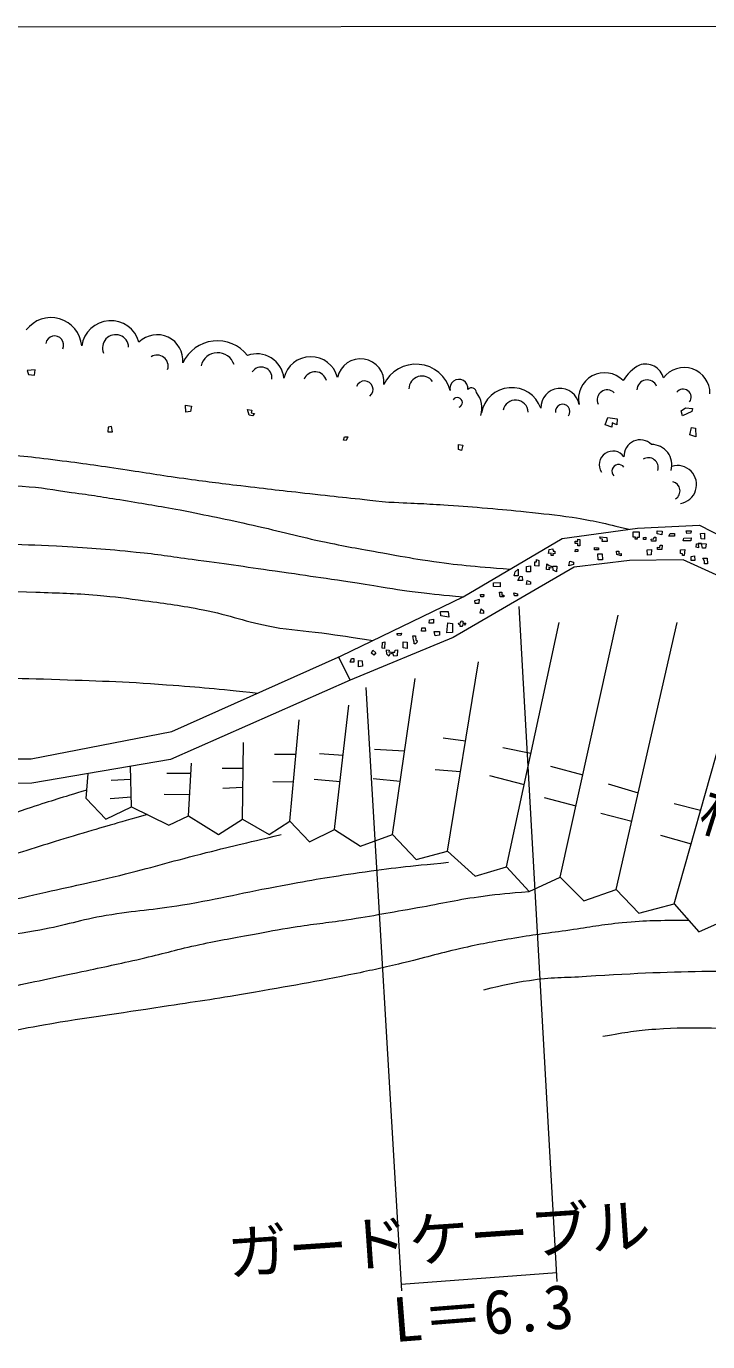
# Model space of a CAD drawing. Units: millimetres, scale not verified. Extents: x 40000 to 680000, y 20000 to 380000.
# Drawn here: x 396845 to 424950, y 275766 to 330046 of the extents above; entities that cross this region are included whole.
import ezdxf
from ezdxf.enums import TextEntityAlignment as Align

# ---------------------------------------------------------------- set-up
doc = ezdxf.new("R2010")
doc.units = ezdxf.units.MM
doc.header["$LTSCALE"] = 1000
doc.layers.add('M-BGD', color=7, linetype='Continuous', lineweight=13)
doc.layers.add('M-STR-HTXT', color=7, linetype='Continuous', lineweight=13)
doc.styles.add('ＭＳ ゴシック', font='')
doc.styles.get('ＭＳ ゴシック').set_extended_font_data('MS Gothic')

msp = doc.modelspace()

# ---------------------------------------------------------------- linework, layer by layer
at = {"layer": 'M-BGD'}
for p, q in [((418866, 294940), (421257, 305744)), ((416645, 295367), (418823, 305445)), ((421172, 294428), (423691, 305445)), ((409720, 304015), (410202, 303062)), ((414211, 296008), (415492, 303823)), ((423563, 293830), (426425, 303951)), ((411948, 296691), (412887, 303139)), ((409556, 296904), (410154, 302029)), ((407720, 297246), (408104, 301431)), ((405756, 297332), (405798, 300492)), ((411202, 300213), (412451, 300149)), ((414040, 300690), (414958, 300562)), ((416502, 300288), (417657, 300051)), ((403535, 297460), (403663, 299638)), ((407082, 300012), (407974, 300008)), ((408941, 300037), (409913, 299965)), ((399307, 298186), (399398, 299211)), ((401186, 297844), (401149, 299513)), ((402636, 299233), (403639, 299230)), ((404922, 299434), (405784, 299434)), ((413714, 299384), (414749, 299291)), ((415949, 299133), (417379, 298765)), ((418461, 299509), (419801, 299164)), ((400350, 298932), (401161, 298983)), ((404947, 298605), (405773, 298655)), ((407007, 298881), (407869, 298874)), ((408715, 298982), (409786, 298877)), ((411151, 299007), (412269, 298897)), ((420848, 298781), (422083, 298411)), ((400299, 298178), (401177, 298255)), ((402535, 298354), (403587, 298353)), ((418210, 298228), (419516, 297879)), ((420546, 297575), (421817, 297247)), ((423561, 297977), (424656, 297693)), ((423008, 296671), (424263, 296305))]:
    msp.add_line(p, q, dxfattribs=at)
for points in [[(396936, 315673), (397188, 315644), (397217, 315865), (396877, 315836)], [(403409, 314417), (403660, 314373), (403616, 314151), (403423, 314122)], [(424324, 314271), (424294, 314153), (423910, 313976), (423851, 314182), (424028, 314301)], [(405970, 314228), (406144, 314211), (406126, 314089), (406257, 314072), (406170, 313976), (406031, 314002)], [(421221, 313843), (421206, 313606), (421014, 313680), (420999, 313503), (420718, 313606), (420836, 313902)], [(400202, 313309), (400394, 313309), (400365, 313530), (400217, 313501)], [(424279, 313488), (424442, 313458), (424457, 313104), (424220, 313192)], [(409968, 313107), (410107, 313107), (410038, 312950), (409933, 312968)], [(414678, 312785), (414852, 312759), (414799, 312542), (414678, 312577)], [(419673, 308869), (419679, 308603), (419587, 308613), (419587, 308710), (419484, 308705), (419484, 308807), (419592, 308807), (419592, 308889)], [(420793, 308954), (420799, 308780), (420599, 308785), (420609, 308888), (420522, 308893), (420507, 308985)], [(421877, 309179), (422118, 309184), (422123, 308949), (422031, 308954), (422036, 308883), (421964, 308883), (421969, 308964), (421877, 308964)], [(422404, 308964), (422399, 308867), (422307, 308872), (422307, 308954)], [(422807, 308968), (422813, 308896), (422813, 308799), (422634, 308799), (422618, 308886), (422726, 308891), (422741, 308968)], [(423074, 309209), (423057, 309061), (422866, 309096), (422866, 309226)], [(423396, 309122), (423587, 309122), (423587, 309000), (423344, 309009)], [(423961, 308922), (424274, 308939), (424248, 308809), (423944, 308818)], [(424057, 309226), (424274, 309226), (424248, 309130), (424091, 309122)], [(424656, 309122), (424822, 309130), (424822, 308878), (424674, 308896)], [(418405, 308450), (418564, 308480), (418574, 308383), (418651, 308388), (418651, 308276), (418559, 308286), (418579, 308209), (418497, 308204), (418497, 308306), (418380, 308296)], [(419495, 308460), (419597, 308460), (419587, 308368), (419484, 308363)], [(420282, 308545), (420349, 308530), (420441, 308530), (420441, 308438), (420282, 308448)], [(421279, 308387), (421289, 308279), (421376, 308289), (421387, 308192), (421197, 308249), (421187, 308382)], [(422460, 308448), (422629, 308453), (422619, 308233), (422471, 308223)], [(423073, 308631), (423053, 308457), (422874, 308462), (422884, 308549), (422981, 308538), (422986, 308636)], [(424004, 308452), (423983, 308211), (423907, 308211), (423907, 308283), (423835, 308293), (423830, 308436)], [(424491, 308696), (424691, 308705), (424557, 308699), (424570, 308522), (424474, 308548)], [(424691, 308705), (424882, 308696), (424865, 308513), (424735, 308513)], [(417642, 307779), (417648, 307541), (417483, 307529), (417480, 307758)], [(417820, 307785), (417817, 307944), (417892, 307941), (417895, 308044), (417991, 307996), (417985, 307770)], [(418319, 307867), (418416, 307800), (418497, 307775), (418482, 307683), (418400, 307708), (418416, 307611), (418303, 307631)], [(418728, 307775), (418717, 307539), (418574, 307601), (418564, 307775)], [(419270, 307969), (419418, 307933), (419418, 307831), (419218, 307785)], [(420420, 308274), (420599, 308274), (420615, 308034), (420436, 308029)], [(424265, 308174), (424404, 308192), (424422, 308001), (424265, 308001)], [(424935, 308105), (424943, 307870), (424822, 307870), (424822, 307974), (424752, 308105)], [(417135, 307646), (417135, 307370), (416966, 307363), (417011, 307532)], [(417221, 307351), (417303, 307336), (417313, 307182), (417124, 307177)], [(416388, 307095), (416393, 306916), (416122, 306926), (416122, 307075)], [(416367, 306691), (416459, 306691), (416459, 306574), (416536, 306574), (416536, 306497), (416388, 306507)], [(417497, 307182), (417646, 307121), (417635, 307019), (417472, 307008)], [(415350, 306246), (415529, 306241), (415534, 306395), (415335, 306333)], [(415575, 306599), (415718, 306594), (415708, 306497), (415590, 306507)], [(416955, 306671), (417109, 306620), (417104, 306538), (416981, 306543)], [(414250, 305899), (414266, 305659), (413939, 305720), (413933, 305894)], [(415611, 306006), (415703, 305929), (415698, 305822), (415570, 305827)], [(413299, 305229), (413315, 305086), (413146, 305081), (413156, 305224)], [(413647, 305582), (413647, 305414), (413468, 305419), (413473, 305557)], [(413668, 305071), (413893, 305066), (413893, 304918), (413703, 304892)], [(414429, 305408), (414429, 305025), (414189, 305020), (414230, 305424)], [(414849, 305495), (414849, 305423), (414972, 305423), (414920, 305331), (414833, 305347), (414828, 305275), (414741, 305280), (414736, 305352), (414685, 305362), (414675, 305423), (414752, 305428), (414782, 305510)], [(411634, 304648), (411619, 304372), (411522, 304382), (411542, 304612)], [(412129, 304984), (412318, 305004), (412287, 304902), (412169, 304918)], [(412391, 304643), (412554, 304633), (412549, 304372), (412386, 304398)], [(412901, 304897), (412911, 304723), (412967, 304687), (412947, 304621), (412896, 304565), (412844, 304570), (412839, 304631), (412814, 304733), (412788, 304892)], [(411143, 304300), (411266, 304193), (411184, 304091), (411087, 304173)], [(411701, 304311), (411813, 304300), (411798, 304224), (411885, 304229), (411890, 304147), (411823, 304142), (411798, 304055), (411721, 304137)], [(412156, 304311), (412140, 304070), (412002, 304060), (411956, 304224), (412048, 304224), (412053, 304300)], [(410356, 303963), (410351, 303810), (410208, 303804), (410259, 303958)], [(410704, 303861), (410709, 303641), (410540, 303620), (410545, 303871)]]:
    msp.add_lwpolyline(points, close=True, dxfattribs=at)
for points in [[(418954, 308915), (422055, 309338), (424618, 309464), (427104, 308183), (428034, 307404), (430898, 304088)], [(397044, 299815), (402852, 300951), (409836, 304066), (414860, 306503), (418954, 308915)], [(430044, 302757), (428210, 304892), (426502, 306700), (425597, 307278), (423939, 308032), (421729, 308007), (419446, 307734)], [(419446, 307734), (414447, 304820), (410202, 303062), (402792, 299796), (397074, 298810)], [(381240, 302265), (382578, 302770), (384514, 302785), (387809, 301647), (389907, 300790), (392050, 300244), (394207, 299815), (397044, 299815)], [(397074, 298810), (394163, 298795), (393055, 298943), (389671, 299712), (386834, 300775), (384307, 301633), (382785, 301588), (381580, 301127)], [(399307, 298186), (400119, 297332), (401186, 297844), (402723, 297075), (403535, 297460), (404773, 296691), (405756, 297332), (406866, 296691), (407720, 297246), (408531, 296392), (409556, 296904), (410624, 296221), (411948, 296691), (412930, 295666), (414211, 296008), (415364, 294983), (416645, 295367), (417585, 294342), (418866, 294940), (419848, 293958), (421172, 294428), (422111, 293445), (423563, 293830), (424588, 292677), (425997, 293317)]]:
    msp.add_lwpolyline(points, dxfattribs=at)
for centre, radius, start, end in [((397864, 316754), 1272, 4.9091, 143.2002), ((400328, 316693), 1208, 15.3773, 171.9271), ((398015, 316895), 372, 335.0094, 169.3528), ((400527, 316782), 539, 3.2194, 204.1945), ((402239, 316252), 1066, 355.0313, 134.4132), ((404724, 315499), 1569, 37.8012, 155.1165), ((402238, 316024), 457, 342.063, 122.187), ((404740, 315876), 703, 17.1896, 167.0526), ((406353, 315405), 1125, 6.428, 110.2505), ((406536, 315549), 438, 351.0776, 147.8103), ((408580, 315274), 1138, 14.3763, 166.9259), ((410629, 315356), 969, 354.4623, 168.0567), ((412917, 314641), 1462, 14.6788, 154.8376), ((423004, 314481), 1809, 118.7703, 148.3714), ((422380, 315338), 769, 14.8064, 108.6942), ((423979, 314899), 1066, 359.217, 143.385), ((408756, 315292), 494, 16.346, 157.4659), ((410793, 315060), 354, 309.0763, 158.8689), ((413163, 315074), 540, 35.5377, 178.6678), ((414691, 315104), 371, 353.4537, 194.4367), ((420697, 314675), 1076, 44.5417, 192.614), ((422453, 315031), 423, 22.7514, 177.8582), ((415209, 314924), 203, 3.443, 137.2493), ((414623, 314297), 1015, 341.8817, 38.9933), ((416868, 313863), 1272, 19.7097, 169.6748), ((418862, 314302), 797, 9.962, 180.7165), ((420805, 314631), 414, 45.5635, 205.2706), ((423935, 314742), 332, 323.6463, 142.6139), ((414624, 314515), 208, 293.0456, 144.9364), ((417026, 314098), 523, 3.4481, 168.3807), ((418968, 314150), 298, 322.0985, 186.8533), ((422167, 312310), 671, 45.7914, 182.7004), ((422627, 311945), 846, 344.7318, 89.4539), ((421037, 311959), 559, 34.8067, 214.302), ((422503, 311842), 403, 342.6284, 122.3147), ((421276, 311688), 275, 36.6308, 224.3749), ((423704, 311134), 788, 279.5855, 107.1445), ((423427, 310873), 381, 301.5864, 76.8734)]:
    msp.add_arc(centre, radius, start, end, dxfattribs=at)
for points, knots in [([(387610, 312700), (389886, 312739), (390522, 312772), (392384, 312674), (393543, 312613), (394192, 312557), (395348, 312448), (396439, 312345), (397049, 312282), (398136, 312146), (399188, 312015), (399775, 311922), (400824, 311770), (401806, 311627), (402353, 311529), (403336, 311393), (404257, 311265), (404774, 311204), (405698, 311091), (406805, 310957), (407427, 310889), (408536, 310765), (409811, 310622), (410213, 310581), (411802, 310413)], [0, 0, 0, 0, 1, 1, 1, 2, 2, 2, 3, 3, 3, 4, 4, 4, 5, 5, 5, 6, 6, 6, 7, 7, 7, 8, 8, 8, 8]), ([(386945, 310291), (388593, 310519), (389017, 310579), (390349, 310740), (391486, 310877), (392120, 310990), (393263, 311066), (394594, 311155), (395347, 311143), (396679, 311066), (397479, 311020), (397921, 310923), (398714, 310815), (399550, 310701), (400017, 310625), (400849, 310489), (401763, 310339), (402276, 310260), (403185, 310087), (404367, 309861), (405026, 309718), (406200, 309459), (407380, 309198), (408030, 309000), (409214, 308755), (410211, 308549), (410542, 308490), (411777, 308278)], [0, 0, 0, 0, 1, 1, 1, 2, 2, 2, 3, 3, 3, 4, 4, 4, 5, 5, 5, 6, 6, 6, 7, 7, 7, 8, 8, 8, 9, 9, 9, 9]), ([(411802, 310413), (412982, 310361), (413289, 310351), (414241, 310286), (414879, 310243), (415236, 310216), (415873, 310161), (416492, 310107), (416839, 310076), (417456, 310010), (418203, 309930), (418623, 309899), (419365, 309784), (420292, 309640), (420609, 309557), (421717, 309292)], [0, 0, 0, 0, 1, 1, 1, 2, 2, 2, 3, 3, 3, 4, 4, 4, 5, 5, 5, 5]), ([(386101, 307781), (388109, 308057), (388614, 308125), (390223, 308353), (390979, 308460), (391398, 308560), (392158, 308630), (392627, 308673), (392892, 308669), (393363, 308680), (394305, 308702), (394833, 308691), (395775, 308680), (396678, 308669), (397184, 308651), (398086, 308604), (399373, 308538), (400094, 308478), (401377, 308353), (402283, 308265), (402786, 308173), (403688, 308052), (405023, 307872), (405770, 307766), (407104, 307575), (408695, 307347), (409196, 307270), (411174, 306972)], [0, 0, 0, 0, 1, 1, 1, 2, 2, 2, 3, 3, 3, 4, 4, 4, 5, 5, 5, 6, 6, 6, 7, 7, 7, 8, 8, 8, 9, 9, 9, 9]), ([(411777, 308278), (412555, 308129), (412771, 308098), (413412, 308000), (414727, 307800), (415177, 307782), (416799, 307645)], [0, 0, 0, 0, 1, 1, 1, 2, 2, 2, 2]), ([(387150, 306288), (388113, 306408), (388364, 306437), (389143, 306519), (390231, 306635), (390839, 306725), (391932, 306771), (394000, 306858), (395162, 306758), (397232, 306695), (398224, 306665), (398781, 306655), (399769, 306570), (400537, 306504), (400965, 306447), (401729, 306344), (402673, 306216), (403205, 306152), (404140, 305967), (405279, 305742), (405886, 305468), (407029, 305263), (407808, 305124), (408255, 305119), (409039, 305012), (409861, 304900), (410125, 304858), (411141, 304699)], [0, 0, 0, 0, 1, 1, 1, 2, 2, 2, 3, 3, 3, 4, 4, 4, 5, 5, 5, 6, 6, 6, 7, 7, 7, 8, 8, 8, 9, 9, 9, 9]), ([(411174, 306972), (412053, 306825), (412290, 306786), (413010, 306694), (413730, 306602), (413970, 306581), (414860, 306503)], [0, 0, 0, 0, 1, 1, 1, 2, 2, 2, 2]), ([(389015, 303301), (391110, 303253), (391634, 303241), (393313, 303204), (395099, 303164), (396100, 303164), (397885, 303103), (399741, 303040), (400781, 303014), (402633, 302877), (404104, 302768), (404588, 302723), (406393, 302531)], [0, 0, 0, 0, 1, 1, 1, 2, 2, 2, 3, 3, 3, 4, 4, 4, 4]), ([(399337, 298522), (398228, 298194), (397933, 298102), (397041, 297808), (395882, 297426), (395259, 297138), (394101, 296753), (393071, 296410), (392467, 296300), (391439, 295949), (390399, 295594), (389848, 295302), (388801, 294969), (388046, 294729), (387610, 294636), (386842, 294442), (386147, 294266), (385752, 294193), (385058, 294015), (384300, 293820), (383886, 293667), (383124, 293487), (382442, 293326), (382055, 293257), (381365, 293136), (380720, 293022), (380355, 292981), (379708, 292884), (378903, 292765), (378454, 292690), (377648, 292583), (376815, 292473), (376348, 292420), (375512, 292332), (374954, 292272), (374642, 292229), (374081, 292206), (372463, 292141), (371554, 292191), (369936, 292231), (367400, 292294), (366555, 292385), (363455, 292633)], [0, 0, 0, 0, 1, 1, 1, 2, 2, 2, 3, 3, 3, 4, 4, 4, 5, 5, 5, 6, 6, 6, 7, 7, 7, 8, 8, 8, 9, 9, 9, 10, 10, 10, 11, 11, 11, 12, 12, 12, 13, 13, 13, 14, 14, 14, 14]), ([(401837, 297518), (400455, 297127), (400097, 297026), (398987, 296691), (397855, 296350), (397221, 296159), (396099, 295787), (395171, 295479), (394669, 295254), (393737, 294958), (392891, 294689), (392405, 294577), (391552, 294330), (390678, 294077), (390193, 293918), (389316, 293677), (388554, 293467), (388122, 293370), (387357, 293175), (386474, 292948), (385978, 292825), (385096, 292597), (384124, 292345), (383818, 292264), (382609, 291944)], [0, 0, 0, 0, 1, 1, 1, 2, 2, 2, 3, 3, 3, 4, 4, 4, 5, 5, 5, 6, 6, 6, 7, 7, 7, 8, 8, 8, 8]), ([(383136, 291140), (384139, 291325), (384391, 291371), (385196, 291517), (386304, 291717), (386932, 291791), (388035, 292019), (389163, 292253), (389778, 292455), (390899, 292722), (392084, 293005), (392752, 293145), (393938, 293426), (395196, 293723), (395895, 293909), (397154, 294204), (398535, 294528), (399318, 294670), (400696, 295008), (402006, 295330), (402728, 295557), (404037, 295888), (405329, 296214), (405743, 296312), (407352, 296691)], [0, 0, 0, 0, 1, 1, 1, 2, 2, 2, 3, 3, 3, 4, 4, 4, 5, 5, 5, 6, 6, 6, 7, 7, 7, 8, 8, 8, 8]), ([(414261, 295536), (412485, 295359), (412005, 295316), (410568, 295109), (409327, 294930), (408636, 294807), (407403, 294581), (405790, 294287), (404900, 294047), (403283, 293777), (402062, 293574), (401363, 293557), (400143, 293350), (399063, 293167), (398481, 292953), (397405, 292747), (396673, 292608), (396253, 292586), (395521, 292446), (394613, 292273), (394112, 292141), (393210, 291944), (392228, 291729), (391676, 291622), (390698, 291391), (389044, 291001), (388132, 290724), (386477, 290336), (385214, 290040), (384808, 289948), (383237, 289607)], [0, 0, 0, 0, 1, 1, 1, 2, 2, 2, 3, 3, 3, 4, 4, 4, 5, 5, 5, 6, 6, 6, 7, 7, 7, 8, 8, 8, 9, 9, 9, 10, 10, 10, 10]), ([(383438, 287874), (384908, 288027), (385311, 288065), (386503, 288251), (387577, 288418), (388179, 288520), (389241, 288753), (390703, 289075), (391503, 289335), (392958, 289683), (394132, 289963), (394794, 290101), (395973, 290361), (397208, 290633), (397902, 290773), (399138, 291039), (400090, 291244), (400626, 291349), (401575, 291567), (402461, 291770), (402948, 291922), (403836, 292119), (404743, 292321), (405258, 292401), (406172, 292572), (406828, 292694), (407195, 292768), (407855, 292873), (408706, 293008), (409189, 293044), (410040, 293175), (411191, 293351), (411832, 293478), (412979, 293677), (414040, 293861), (414625, 294019), (415692, 294154), (416429, 294248), (416682, 294274), (417585, 294342)], [0, 0, 0, 0, 1, 1, 1, 2, 2, 2, 3, 3, 3, 4, 4, 4, 5, 5, 5, 6, 6, 6, 7, 7, 7, 8, 8, 8, 9, 9, 9, 10, 10, 10, 11, 11, 11, 12, 12, 12, 13, 13, 13, 13]), ([(424176, 293140), (422875, 293141), (422492, 293152), (421420, 293049), (420572, 292967), (420103, 292867), (419259, 292747), (418376, 292622), (417878, 292569), (416999, 292421), (416171, 292281), (415708, 292201), (414889, 292019), (413941, 291808), (413421, 291643), (412477, 291416), (411695, 291228), (411255, 291127), (410467, 290964), (408719, 290601), (407730, 290442), (405971, 290135), (404601, 289896), (403828, 289796), (402454, 289582), (400541, 289284), (399462, 289163), (397556, 288829), (396335, 288614), (395660, 288446), (394441, 288226), (393226, 288007), (392547, 287872), (391326, 287698), (389986, 287508), (389228, 287459), (387884, 287296), (386333, 287109), (385843, 287044), (383915, 286794)], [0, 0, 0, 0, 1, 1, 1, 2, 2, 2, 3, 3, 3, 4, 4, 4, 5, 5, 5, 6, 6, 6, 7, 7, 7, 8, 8, 8, 9, 9, 9, 10, 10, 10, 11, 11, 11, 12, 12, 12, 13, 13, 13, 13]), ([(415717, 290292), (416589, 290508), (416855, 290566), (417596, 290676), (418506, 290812), (419027, 290788), (419945, 290847), (424172, 291122), (425586, 291051), (430788, 291072)], [0, 0, 0, 0, 1, 1, 1, 2, 2, 2, 3, 3, 3, 3]), ([(420628, 288370), (421646, 288549), (421950, 288601), (422806, 288669), (423704, 288741), (424211, 288728), (425112, 288712), (425831, 288699), (426230, 288628), (426948, 288584), (428215, 288507), (428925, 288469), (430194, 288413), (431711, 288346), (432563, 288369), (434080, 288285), (435432, 288210), (435876, 288174), (437539, 288029)], [0, 0, 0, 0, 1, 1, 1, 2, 2, 2, 3, 3, 3, 4, 4, 4, 5, 5, 5, 6, 6, 6, 6])]:
    msp.add_open_spline(points, degree=3, knots=knots, dxfattribs=at)
at = {"layer": 'M-STR-HTXT'}
for p, q in [((418747, 278256), (417168, 306106)), ((410847, 302760), (412320, 277864)), ((412304, 278137), (418726, 278617))]:
    msp.add_line(p, q, dxfattribs=at)
msp.add_lwpolyline([(387497, 330018), (432126, 330046), (440228, 325570)], dxfattribs=at)

# ---------------------------------------------------------------- texts
at = {"layer": 'M-STR-HTXT', "style": 'ＭＳ ゴシック'}
for s, rotation, p in [('橋', 342.489, (425496, 296087)), ('ガードケーブル', 3.92, (413959, 278550)), ('L＝6.3', 4.544, (415803, 275495))]:
    msp.add_text(s, height=1833, rotation=rotation, dxfattribs=at).set_placement(p, align=Align.BOTTOM_CENTER)

doc.saveas('drawing.dxf')
